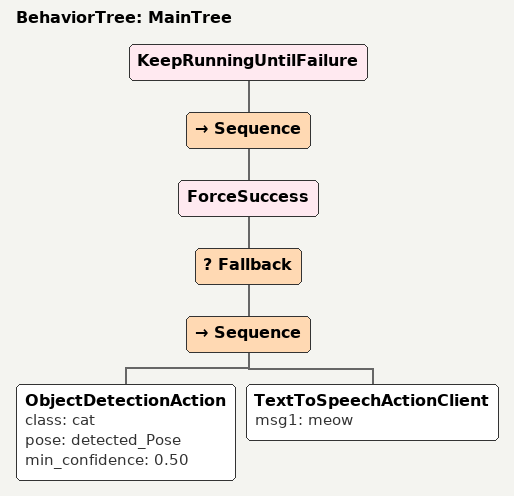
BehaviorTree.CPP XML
<root BTCPP_format="4" main_tree_to_execute="MainTree">
	<BehaviorTree ID="MainTree">
		<KeepRunningUntilFailure>
			<Sequence>
				<ForceSuccess>
					<Fallback>
						<Sequence>
							<ObjectDetectionAction class="cat" pose="detected_Pose" min_confidence="0.50" />
							<TextToSpeechActionClient msg1="meow" />
						</Sequence>
					</Fallback>
				</ForceSuccess>
			</Sequence>
		</KeepRunningUntilFailure>
	</BehaviorTree>
</root>
